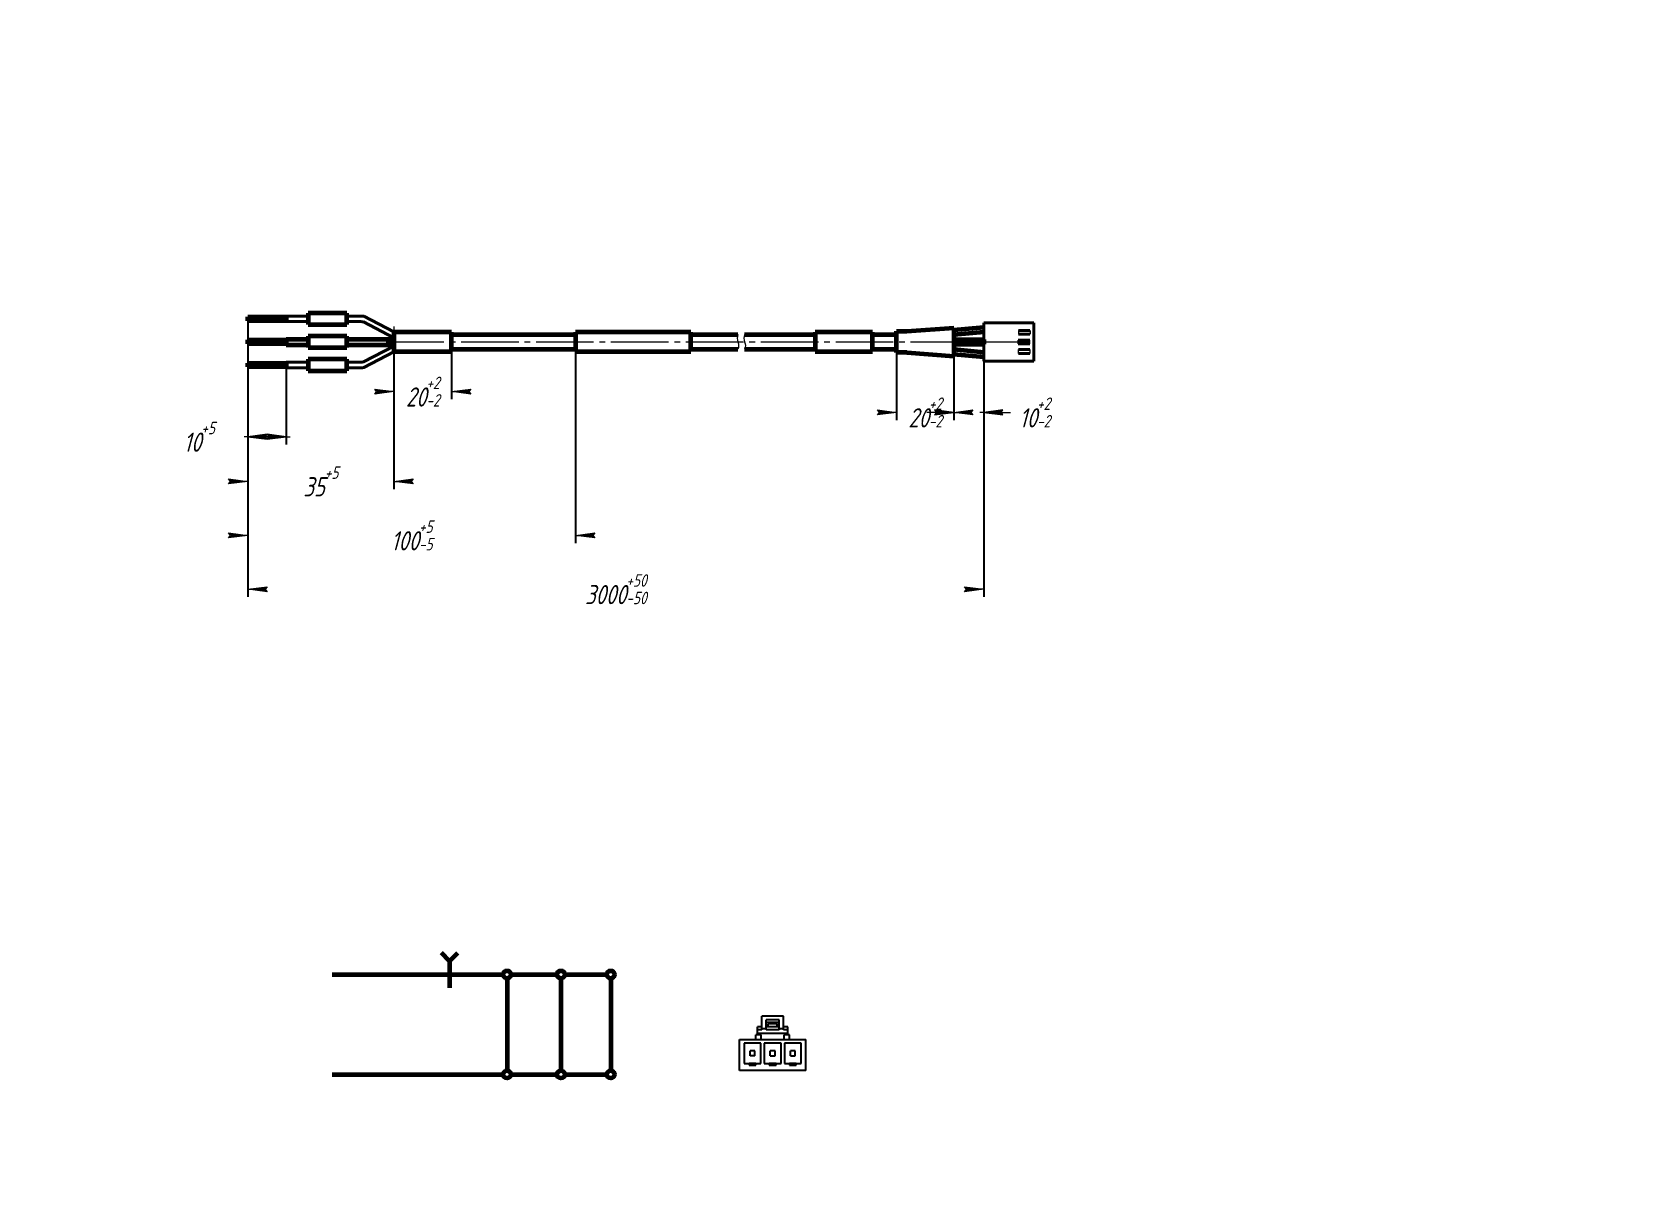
# Model space of a CAD drawing. Header units: millimetres. Extents: x 0 to 420, y 0 to 297.
import ezdxf

# ---------------------------------------------------------------- set-up
doc = ezdxf.new("R2010")
doc.units = ezdxf.units.MM
for name, pattern in [('K5LT32809', [0]), ('K5LT32810', [0]), ('K5LT32824', [0]), ('K5LT_AXLED', [19.5, 15, -1.5, 1.5, -1.5]), ('K5LT_BASIC', [0]), ('K5LT_THIN', [0]), ('K5LT_THIN_INCLUDED_TO_HATCHING', [0])]:
    doc.linetypes.add(name, pattern=pattern)
doc.styles.add('KDIMTEXTSTYLE', font='GOST_AU.SHX', dxfattribs={"width": 0.96, "oblique": 15, "height": 5})
doc.dimstyles.new('KDIMSTYLE (1.00)', dxfattribs={"dimtxt": 5, "dimasz": 1, "dimexe": 2, "dimexo": 0, "dimgap": 1, "dimtad": 1, "dimtxsty": 'KDIMTEXTSTYLE', "dimsah": 1, "dimcen": 0, "dimdle": 1, "dimadec": 0, "dimazin": 0, "dimtfac": 0.667, "dimtmove": 0, "dimatfit": 3, "dimfxl": 1, "dimtvp": 1, "dimtolj": 1, "dimtzin": 0, "dimarcsym": 0})

# ---------------------------------------------------------------- blocks, each defined once
blk = doc.blocks.new('U0')
at = {"color": 150, "linetype": 'K5LT_BASIC', "lineweight": 60, "true_color": 0x0080ff}
for p, q in [((109.1359105561847, 218.9382181371565), (94.13591055618474, 218.9382181371565)), ((94.13591055618474, 218.9382181371565), (94.13591055618474, 213.9382181371565)), ((109.1359105561847, 213.9382181371565), (109.1359105561847, 218.9382181371565)), ((94.13591055618474, 213.9382181371565), (109.1359105561847, 213.9382181371565))]:
    blk.add_line(p, q, dxfattribs=at)
blk = doc.blocks.new('U1')
at = {"color": 150, "linetype": 'K5LT_BASIC', "lineweight": 60, "true_color": 0x0080ff}
for p, q in [((171.446110569103, 218.9382181371565), (141.446110569103, 218.9382181371565)), ((141.446110569103, 218.9382181371565), (141.446110569103, 213.9382181371565)), ((171.446110569103, 213.9382181371565), (171.446110569103, 218.9382181371565)), ((141.446110569103, 213.9382181371565), (171.446110569103, 213.9382181371565))]:
    blk.add_line(p, q, dxfattribs=at)
blk = doc.blocks.new('U2')
at = {"color": 150, "linetype": 'K5LT_BASIC', "lineweight": 60, "true_color": 0x0080ff}
for p, q in [((218.7563105820213, 218.9382181371565), (203.7563105820213, 218.9382181371565)), ((203.7563105820213, 218.9382181371565), (203.7563105820213, 213.9382181371565)), ((218.7563105820213, 213.9382181371565), (218.7563105820213, 218.9382181371565)), ((203.7563105820213, 213.9382181371565), (218.7563105820213, 213.9382181371565))]:
    blk.add_line(p, q, dxfattribs=at)
blk = doc.blocks.new('KDIMARROW_01')
blk.add_hatch(color=0).paths.add_polyline_path([(0, 0), (-5, 0.658262491226197), (-4.5, 5.51091059616309e-16), (-5, -0.6582624912261956)])
at = {"color": 0, "linetype": 'K5LT_THIN', "lineweight": 18}
for p, q in [((-4.5, 5.51091059616309e-16), (-5, 0.658262491226197)), ((-5, 0.658262491226197), (0, 0)), ((0, 0), (-5, -0.6582624912261956)), ((-5, -0.6582624912261956), (-4.5, 5.51091059616309e-16)), ((0, 0), (-1, 0))]:
    blk.add_line(p, q, dxfattribs=at)
blk = doc.blocks.new('KDIMARROW_02')
blk.add_hatch(color=0).paths.add_polyline_path([(4.5, -5.51091059616309e-16), (5, 0.6582624912261956), (0, 0), (5, -0.658262491226197)])
at = {"color": 0, "linetype": 'K5LT_THIN', "lineweight": 18}
for p, q in [((0, 0), (-1, 0)), ((5, 0.6582624912261956), (0, 0)), ((0, 0), (5, -0.658262491226197)), ((0, 0), (7, -8.572527594031472e-16)), ((4.5, -5.51091059616309e-16), (5, 0.6582624912261956)), ((5, -0.658262491226197), (4.5, -5.51091059616309e-16))]:
    blk.add_line(p, q, dxfattribs=at)
blk = doc.blocks.new('U3')
at = {"color": 150, "linetype": 'K5LT_BASIC', "lineweight": 60, "true_color": 0x0080ff}
for p, q in [((56.12154304228761, 216.9382181371565), (66.12154304228761, 216.9382181371565)), ((56.12154304228761, 215.9382181371565), (56.12154304228761, 216.9382181371565)), ((66.12154304228761, 215.9382181371565), (56.12154304228761, 215.9382181371565)), ((66.12154304228761, 216.9382181371565), (66.12154304228761, 215.9382181371565))]:
    blk.add_line(p, q, dxfattribs=at)
blk = doc.blocks.new('U4')
at = {"color": 150, "linetype": 'K5LT_BASIC', "lineweight": 60, "true_color": 0x0080ff}
for p, q in [((56.12154304228761, 222.9420540911495), (66.12154304228761, 222.9420540911495)), ((56.12154304228761, 221.9420540911495), (56.12154304228761, 222.9420540911495)), ((66.12154304228761, 222.9420540911495), (66.12154304228761, 221.9420540911495)), ((66.12154304228761, 221.9420540911495), (56.12154304228761, 221.9420540911495))]:
    blk.add_line(p, q, dxfattribs=at)
blk = doc.blocks.new('U5')
at = {"color": 150, "linetype": 'K5LT_BASIC', "lineweight": 60, "true_color": 0x0080ff}
for p, q in [((56.12154304228761, 210.9343821831635), (66.12154304228761, 210.9343821831635)), ((56.12154304228761, 209.9343821831635), (56.12154304228761, 210.9343821831635)), ((66.12154304228761, 210.9343821831635), (66.12154304228761, 209.9343821831635)), ((66.12154304228761, 209.9343821831635), (56.12154304228761, 209.9343821831635))]:
    blk.add_line(p, q, dxfattribs=at)
blk = doc.blocks.new('U9')
at = {"color": 150, "linetype": 'K5LT_BASIC', "lineweight": 60, "true_color": 0x0080ff}
for p, q in [((81.84345621717881, 223.9420540911494), (71.84345621717881, 223.9420540911494)), ((71.84345621717881, 223.9420540911494), (71.84345621717881, 220.9420540911494)), ((81.84345621717881, 220.9420540911494), (81.84345621717881, 223.9420540911494)), ((71.84345621717881, 220.9420540911494), (81.84345621717881, 220.9420540911494))]:
    blk.add_line(p, q, dxfattribs=at)
blk = doc.blocks.new('U10')
at = {"color": 150, "linetype": 'K5LT_BASIC', "lineweight": 60, "true_color": 0x0080ff}
for p, q in [((81.84345621717881, 217.9382181371564), (71.84345621717881, 217.9382181371564)), ((71.84345621717881, 217.9382181371564), (71.84345621717881, 214.9382181371564)), ((71.84345621717881, 214.9382181371564), (81.84345621717881, 214.9382181371564)), ((81.84345621717881, 214.9382181371564), (81.84345621717881, 217.9382181371564))]:
    blk.add_line(p, q, dxfattribs=at)
blk = doc.blocks.new('U11')
at = {"color": 150, "linetype": 'K5LT_BASIC', "lineweight": 60, "true_color": 0x0080ff}
for p, q in [((81.84345621717881, 211.9343821831634), (71.84345621717881, 211.9343821831634)), ((71.84345621717881, 211.9343821831634), (71.84345621717881, 208.9343821831634)), ((81.84345621717881, 208.9343821831634), (81.84345621717881, 211.9343821831634)), ((71.84345621717881, 208.9343821831634), (81.84345621717881, 208.9343821831634))]:
    blk.add_line(p, q, dxfattribs=at)
blk = doc.blocks.new('U13')
at = {"color": 7, "linetype": 'K5LT_THIN_INCLUDED_TO_HATCHING', "lineweight": 18}
for p, q in [((183.557846501245, 217.8555737864123), (183.5024953201365, 217.3831219033272)), ((183.5024953201365, 217.3831219033272), (183.557846501245, 216.910670020242)), ((183.6914760733706, 218.3280256694975), (183.557846501245, 217.8555737864123)), ((183.557846501245, 216.910670020242), (183.6914760733706, 216.4382181371569)), ((183.6914760733706, 216.4382181371569), (183.8251056454961, 215.9657662540717)), ((183.8251056454961, 215.0208624879014), (183.6914760733706, 214.5484106048162)), ((183.8251056454961, 215.9657662540717), (183.8804568266046, 215.4933143709865)), ((183.8804568266046, 215.4933143709865), (183.8251056454961, 215.0208624879014))]:
    blk.add_line(p, q, dxfattribs=at)
blk = doc.blocks.new('U14')
at = {"color": 7, "linetype": 'K5LT_THIN_INCLUDED_TO_HATCHING', "lineweight": 18}
for p, q in [((185.2992040844003, 217.8555737864123), (185.2438529032918, 217.3831219033272)), ((185.2438529032918, 217.3831219033272), (185.2992040844003, 216.910670020242)), ((185.4328336565259, 218.3280256694975), (185.2992040844003, 217.8555737864123)), ((185.2992040844003, 216.910670020242), (185.4328336565259, 216.4382181371569)), ((185.4328336565259, 216.4382181371569), (185.5664632286515, 215.9657662540717)), ((185.5664632286515, 215.0208624879014), (185.4328336565259, 214.5484106048162)), ((185.5664632286515, 215.9657662540717), (185.62181440976, 215.4933143709865)), ((185.62181440976, 215.4933143709865), (185.5664632286515, 215.0208624879014))]:
    blk.add_line(p, q, dxfattribs=at)

msp = doc.modelspace()

# ---------------------------------------------------------------- linework, layer by layer
at = {"color": 150, "linetype": 'K5LT_BASIC', "lineweight": 60, "true_color": 0x0080ff}
for p, q in [((66.12154304228761, 221.7096937884326), (66.12154304228761, 223.1744143938664)), ((225.0057596792878, 219.1898831374422), (227.6694567586548, 219.1898831374422)), ((225.0057596792878, 213.6865531368707), (225.0057596792878, 219.1898831374422)), ((227.6694567586548, 219.1898831374422), (239.8574016643133, 220.1051609050557)), ((239.8574016643133, 219.6052718953786), (247.6764011296896, 220.3124218640086)), ((239.8574016643133, 219.6052718953786), (247.6764011296896, 220.3124218640086)), ((239.8574016643133, 220.1051609050557), (239.8574016643133, 212.738083208765)), ((239.8574016643133, 218.3698733307568), (247.6764011296896, 219.0770232993867)), ((239.8574016643133, 218.3698733307568), (247.6764011296896, 219.0770232993867)), ((66.12154304228761, 215.7058578344395), (66.12154304228761, 217.1705784398734)), ((66.12154304228761, 217.1705784398734), (71.84345621717881, 217.1705784398734)), ((66.12154304228761, 215.7058578344395), (71.84345621717881, 215.7058578344395)), ((81.84345621717881, 217.1705784398734), (94.13591055618485, 217.1705784398734)), ((81.84345621717881, 215.7058578344395), (94.13591055618485, 215.7058578344395)), ((109.1359105561847, 218.3280256694974), (141.446110569103, 218.3280256694976)), ((109.1359105561847, 214.5484106048158), (141.446110569103, 214.5484106048168)), ((171.446110569103, 218.3280256694974), (183.6914760733706, 218.3280256694975)), ((171.446110569103, 214.5484106048158), (183.6914760733706, 214.5484106048162)), ((185.4328336565259, 218.3280256694975), (203.7563105820213, 218.3280256694976)), ((185.4328336565259, 214.5484106048162), (203.7563105820213, 214.5484106048168)), ((218.7563105820213, 218.3280256694974), (225.0057596792878, 218.3280256694976)), ((218.7563105820213, 214.5484106048158), (225.0057596792878, 214.5484106048166)), ((239.8574016643133, 217.0390487458658), (247.6764011296887, 217.0390487458661)), ((239.8574016643133, 215.8086717975087), (247.6764011296906, 215.808671797509)), ((239.8574016643133, 214.5065629435562), (247.6764011296896, 213.7994129749262)), ((247.6764011296887, 217.0390487458661), (247.6764011296906, 215.808671797509)), ((66.12154304228761, 209.7020218804465), (66.12154304228761, 211.1667424858804)), ((227.6694567586549, 213.6865531368707), (225.0057596792878, 213.6865531368707)), ((227.6694567586548, 213.6865531368707), (239.8574016643133, 212.738083208765)), ((239.8574016643133, 213.2711643789343), (247.6764011296896, 212.5640144103044)), ((108.6174055326346, 55.32775124531685), (106.4960851890749, 57.44907158887649)), ((108.6174055326346, 55.32775124531685), (110.7387258761942, 57.44907158887649)), ((108.6174055326346, 55.32775124531685), (108.6174055326346, 48.32775124531685)), ((78.05919357366301, 51.82775124531685), (122.5938414899175, 51.82775124531685)), ((123.5938414899171, 50.82775124531685), (123.5938414899171, 26.82775124531686)), ((124.5938414899166, 51.82775124531685), (136.5938414899171, 51.82775124531685)), ((137.5938414899171, 50.82775124531685), (137.5938414899171, 26.82775124531686)), ((138.5938414899171, 51.82775124531685), (149.5938414899171, 51.82775124531685)), ((150.5938414899171, 50.82775124531685), (150.5938414899171, 26.82775124531686)), ((78.05919357366301, 25.82775124531685), (122.5938414899175, 25.82775124531685)), ((124.5938414899166, 25.82775124531685), (136.5938414899171, 25.82775124531685)), ((138.5938414899171, 25.82775124531685), (149.5938414899171, 25.82775124531685))]:
    msp.add_line(p, q, dxfattribs=at)
at = {"color": 7, "linetype": 'K5LT32809', "lineweight": 40}
for p, q in [((71.84345621717881, 223.1744143938664), (66.12154304228761, 223.1744143938664)), ((85.64191305652321, 223.1744143938662), (81.84345621717881, 223.1744143938662)), ((94.13591055618508, 219.0163021760025), (86.34618359785554, 223.1245662101857)), ((71.84345621717881, 221.7096937884325), (66.12154304228761, 221.7096937884326)), ((85.52335474919687, 221.7096937884324), (81.84345621717881, 221.7096937884324)), ((94.13591055618485, 217.5325362077209), (86.22896144841184, 221.6596553222247)), ((260.6764011296896, 221.4238602716875), (247.6764011296897, 221.4238602716875)), ((247.6764011296897, 221.4238602716875), (247.6764011296896, 211.4238602716875)), ((259.7190399981502, 219.4238602716875), (256.7193338537064, 219.4238602716875)), ((259.7190399981502, 218.4238602716875), (256.7193338537064, 218.4238602716875)), ((260.6764011296897, 221.4238602716875), (260.6764011296896, 211.4238602716875)), ((94.13591055618485, 215.343900066592), (86.22896144841184, 211.2167809520882)), ((94.13591055618485, 215.343900066592), (86.22896144841184, 211.2167809520882)), ((259.6764011296887, 216.9238602716885), (256.6766949852449, 216.9238602716884)), ((259.6764011296887, 215.9238602716885), (256.6766949852449, 215.9238602716884)), ((259.7190399981502, 214.4238602716875), (256.7193338537064, 214.4238602716875)), ((71.84345621717881, 211.1667424858804), (66.12154304228761, 211.1667424858804)), ((71.84345621717881, 211.1667424858804), (66.12154304228761, 211.1667424858804)), ((85.52335474919687, 211.1667424858805), (81.84345621717881, 211.1667424858804)), ((85.52335474919687, 211.1667424858805), (81.84345621717881, 211.1667424858804)), ((94.13591055618508, 213.8601340983105), (86.34618359785554, 209.7518700641273)), ((94.13591055618508, 213.8601340983105), (86.34618359785554, 209.7518700641273)), ((260.6764011296896, 211.4238602716875), (247.6764011296896, 211.4238602716875)), ((259.7190399981502, 213.4238602716875), (256.7193338537064, 213.4238602716875)), ((71.84345621717881, 209.7020218804466), (66.12154304228761, 209.7020218804465)), ((71.84345621717881, 209.7020218804466), (66.12154304228761, 209.7020218804465)), ((85.64191305652321, 209.7020218804468), (81.84345621717881, 209.7020218804467)), ((85.64191305652321, 209.7020218804468), (81.84345621717881, 209.7020218804467))]:
    msp.add_line(p, q, dxfattribs=at)
at = {"color": 7, "linetype": 'K5LT32810', "lineweight": 15}
for p, q in [((94.13591055618485, 220.4382181371564), (94.13591055618485, 212.4382181371566)), ((256.7193338537064, 219.4238602716875), (256.7193338537064, 218.4238602716875)), ((259.7196277092614, 219.4238602716875), (259.7196277092614, 218.4238602716875)), ((256.6766949852449, 215.9238602716884), (256.6766949852449, 216.9238602716884)), ((256.7193338537064, 213.4238602716875), (256.7193338537064, 214.4238602716875)), ((259.6769888407999, 215.9238602716885), (259.6769888407999, 216.9238602716885)), ((259.7196277092614, 213.4238602716875), (259.7196277092614, 214.4238602716875))]:
    msp.add_line(p, q, dxfattribs=at)
at = {"color": 30, "linetype": 'K5LT_AXLED', "lineweight": 18, "true_color": 0xff8000}
msp.add_line((92.13591055618474, 216.4382181371565), (259.4264011300655, 216.4382181371565), dxfattribs=at)
at = {"color": 7, "linetype": 'K5LT32824', "lineweight": 25}
for p, q in [((188.7657956456767, 37.4612994453193), (188.7657956456767, 38.2112994453193)), ((189.8907956456767, 38.2112994453193), (188.7657956456767, 38.2112994453193)), ((189.8907956456767, 37.71864540010762), (189.8907956456767, 40.9727512453166)), ((195.5757956456766, 40.9727512453166), (189.8907956456767, 40.9727512453166)), ((194.4582956456768, 40.00978273477307), (191.0082956456765, 40.00978273477307)), ((191.0082956456765, 37.71864540010762), (191.0082956456765, 40.00978273477307)), ((194.4582956456768, 39.32062459566731), (191.0082956456765, 39.32062459566731)), ((194.4582956456768, 38.2112994453193), (191.0082956456765, 38.2112994453193)), ((191.5332956456771, 38.2112994453193), (191.5332956456771, 38.97775124531671)), ((193.9332956456776, 38.97775124531671), (191.5332956456771, 38.97775124531671)), ((193.9332956456776, 38.2112994453193), (193.9332956456776, 38.97775124531671)), ((194.4582956456768, 37.71864540010762), (194.4582956456768, 40.00978273477307)), ((195.5757956456766, 37.71864540010762), (195.5757956456766, 40.9727512453166)), ((196.7007956456766, 38.2112994453193), (195.5757956456766, 38.2112994453193)), ((196.7007956456766, 37.4612994453193), (196.7007956456766, 38.2112994453193)), ((184.1082956456773, 34.94275124531663), (201.358295645676, 34.94275124531663)), ((184.1082956456773, 26.82775124531686), (184.1082956456773, 34.94275124531663)), ((185.278295645677, 33.95275124531685), (185.278295645677, 28.64275124531657)), ((189.6882956456764, 33.95275124531685), (185.278295645677, 33.95275124531685)), ((189.7032956456767, 36.14275124531656), (188.3532956456772, 36.14275124531656)), ((188.3532956456772, 34.94275124531663), (188.3532956456772, 36.14275124531656)), ((188.7657956456767, 36.44275124531663), (188.7657956456767, 37.4612994453193)), ((189.8907956456767, 37.4612994453193), (188.7657956456767, 37.4612994453193)), ((196.7007956456766, 36.44275124531663), (188.7657956456767, 36.44275124531663)), ((188.7657956456767, 36.14275124531656), (188.7657956456767, 36.44275124531663)), ((189.6882956456764, 28.64275124531657), (189.6882956456764, 33.95275124531685)), ((189.7032956456767, 34.94275124531663), (189.7032956456767, 36.14275124531656)), ((191.0082956456765, 37.71864540010762), (189.8907956456767, 37.71864540010762)), ((189.8907956456767, 37.4612994453193), (189.8907956456767, 37.71864540010762)), ((190.528295645677, 33.95275124531685), (190.528295645677, 28.64275124531657)), ((194.9382956456764, 33.95275124531685), (190.528295645677, 33.95275124531685)), ((191.0082956456765, 37.71864540010762), (191.0082956456765, 37.4612994453193)), ((194.4582956456768, 37.4612994453193), (191.0082956456765, 37.4612994453193)), ((195.5757956456766, 37.71864540010762), (194.4582956456768, 37.71864540010762)), ((194.4582956456768, 37.71864540010762), (194.4582956456768, 37.4612994453193)), ((194.9382956456764, 28.64275124531657), (194.9382956456764, 33.95275124531685)), ((195.5757956456766, 37.4612994453193), (195.5757956456766, 37.71864540010762)), ((196.7007956456766, 37.4612994453193), (195.5757956456766, 37.4612994453193)), ((197.1132956456775, 36.14275124531656), (195.7632956456766, 36.14275124531656)), ((195.7632956456766, 34.94275124531663), (195.7632956456766, 36.14275124531656)), ((195.778295645677, 33.95275124531685), (195.778295645677, 28.64275124531657)), ((200.1882956456764, 33.95275124531685), (195.778295645677, 33.95275124531685)), ((196.7007956456766, 36.44275124531663), (196.7007956456766, 37.4612994453193)), ((196.7007956456766, 36.14275124531656), (196.7007956456766, 36.44275124531663)), ((197.1132956456775, 34.94275124531663), (197.1132956456775, 36.14275124531656)), ((200.1882956456764, 28.64275124531657), (200.1882956456764, 33.95275124531685)), ((201.358295645676, 26.82775124531686), (201.358295645676, 34.94275124531663)), ((186.8382956456769, 30.65275124531679), (186.8382956456769, 31.94275124531664)), ((188.1282956456764, 31.94275124531664), (186.8382956456769, 31.94275124531664)), ((188.1282956456764, 30.65275124531679), (186.8382956456769, 30.65275124531679)), ((188.1282956456764, 30.65275124531679), (188.1282956456764, 31.94275124531664)), ((192.0882956456769, 30.65275124531679), (192.0882956456769, 31.94275124531664)), ((193.3782956456764, 31.94275124531664), (192.0882956456769, 31.94275124531664)), ((192.0882956456769, 30.65275124531679), (193.3782956456764, 30.65275124531679)), ((193.3782956456764, 30.65275124531679), (193.3782956456764, 31.94275124531664)), ((197.3382956456769, 30.65275124531679), (197.3382956456769, 31.94275124531664)), ((198.6282956456764, 31.94275124531664), (197.3382956456769, 31.94275124531664)), ((197.3382956456769, 30.65275124531679), (198.6282956456764, 30.65275124531679)), ((198.6282956456764, 30.65275124531679), (198.6282956456764, 31.94275124531664)), ((201.358295645676, 26.82775124531686), (184.1082956456773, 26.82775124531686)), ((185.278295645677, 28.64275124531657), (186.5757956456766, 28.64275124531657)), ((186.5757956456766, 28.64275124531657), (186.5757956456766, 28.25275124531659)), ((188.3907956456767, 28.64275124531657), (186.5757956456766, 28.64275124531657)), ((186.5757956456766, 28.25275124531659), (188.3907956456767, 28.25275124531659)), ((188.3907956456767, 28.64275124531657), (189.6882956456764, 28.64275124531657)), ((188.3907956456767, 28.25275124531659), (188.3907956456767, 28.64275124531657)), ((190.528295645677, 28.64275124531657), (191.8257956456766, 28.64275124531657)), ((193.6407956456767, 28.64275124531657), (191.8257956456766, 28.64275124531657)), ((191.8257956456766, 28.64275124531657), (191.8257956456766, 28.25275124531659)), ((191.8257956456766, 28.25275124531659), (193.6407956456767, 28.25275124531659)), ((193.6407956456767, 28.64275124531657), (194.9382956456764, 28.64275124531657)), ((193.6407956456767, 28.25275124531659), (193.6407956456767, 28.64275124531657)), ((195.778295645677, 28.64275124531657), (197.0757956456766, 28.64275124531657)), ((198.8907956456767, 28.64275124531657), (197.0757956456766, 28.64275124531657)), ((197.0757956456766, 28.64275124531657), (197.0757956456766, 28.25275124531659)), ((197.0757956456766, 28.25275124531659), (198.8907956456767, 28.25275124531659)), ((198.8907956456767, 28.64275124531657), (200.1882956456764, 28.64275124531657)), ((198.8907956456767, 28.25275124531659), (198.8907956456767, 28.64275124531657))]:
    msp.add_line(p, q, dxfattribs=at)
at = {"color": 150, "linetype": 'K5LT_BASIC', "lineweight": 60, "true_color": 0x0080ff}
for centre in [(123.5938414899171, 51.82775124531685), (137.5938414899171, 51.82775124531685), (150.5938414899171, 51.82775124531685), (123.5938414899171, 25.82775124531685), (137.5938414899171, 25.82775124531685), (150.5938414899171, 25.82775124531685)]:
    msp.add_circle(centre, 1, dxfattribs=at)
at = {"color": 7, "linetype": 'K5LT32809', "lineweight": 40}
for centre, radius, start, end in [((85.64191305652375, 218.1744143938727), 4.999999999993435, 81.90272718565915, 90.0000000000062), ((85.52335474919705, 216.7096937884343), 4.999999999998095, 81.88726146234943, 90.00000000000212), ((85.52335474919705, 216.1667424858786), 4.999999999998095, 269.9999999999978, 278.1127385376506), ((85.52335474919705, 216.1667424858786), 4.999999999998095, 269.9999999999978, 278.1127385376506), ((85.64191305652375, 214.7020218804402), 4.999999999993435, 269.9999999999938, 278.0972728143409), ((85.64191305652375, 214.7020218804402), 4.999999999993435, 269.9999999999938, 278.0972728143409)]:
    msp.add_arc(centre, radius, start, end, dxfattribs=at)

# ---------------------------------------------------------------- block references
for name in ['U4', 'U9', 'U0', 'U1', 'U2', 'U3', 'U10', 'U13', 'U14', 'U5', 'U11']:
    msp.add_blockref(name, (0, 0))

# ---------------------------------------------------------------- dimensions: what is measured, and where the dimension line sits
at = {"color": 7}
for base, p1, p2, location, text, override in [((56.12154304228761, 191.7496696919594), (66.12154304228761, 209.7020218804465), (56.12154304228761, 221.9420540911495), (43.45567046843507, 191.7496696919594), '\\H5.0;\\W0.965;\\Q15;\\H5.0;\\W0.965;\\Q15;\\Q15;10\\H0.65x;\\S+5^ ;\\H1.5x;', {"dimexo": 0, "dimblk1": 'KDIMARROW_02', "dimblk2": 'KDIMARROW_02', "dimse1": 0, "dimse2": 0, "dimclrt": 7, "dimtolj": 1}), ((56.12154304228761, 180.1475793858982), (94.13591055618474, 216.4382181371565), (56.12154304228761, 209.9343821831635), (75.12872679923618, 180.1475793858982), '\\H5.0;\\W0.965;\\Q15;\\H5.0;\\W0.965;\\Q15;\\Q15;35\\H0.65x;\\S+5^ ;\\H1.5x;', {"dimexo": 0, "dimblk1": 'KDIMARROW_01', "dimblk2": 'KDIMARROW_01', "dimse1": 0, "dimse2": 0, "dimclrt": 7, "dimtolj": 1}), ((225.0057596792878, 198.0828224279103), (239.8574016643133, 216.4216220569103), (225.0057596792878, 216.4382181371565), (232.4315806718005, 198.0828224279103), '\\H5.0;\\W0.965;\\Q15;\\H5.0;\\W0.965;\\Q15;\\Q15;20\\H0.65x;\\S+2^ -2;\\H1.5x;', {"dimexo": 0, "dimblk1": 'KDIMARROW_01', "dimblk2": 'KDIMARROW_01', "dimse1": 0, "dimse2": 0, "dimclrt": 7, "dimtolj": 1}), ((56.12154304228761, 166.088340422824), (141.446110569103, 213.9382181371565), (56.12154304228761, 209.9343821831635), (98.78382680569531, 166.088340422824), '\\H5.0;\\W0.965;\\Q15;\\H5.0;\\W0.965;\\Q15;\\Q15;100\\H0.65x;\\S+5^ -5;\\H1.5x;', {"dimexo": 0, "dimblk1": 'KDIMARROW_01', "dimblk2": 'KDIMARROW_01', "dimse1": 0, "dimse2": 0, "dimclrt": 7, "dimtolj": 1}), ((247.6764011307199, 152.0884164167704), (56.12154304228761, 209.9343821831635), (247.6764011297159, 211.1825295303178), (151.8989720869952, 152.0884164151431), '\\H5.0;\\W0.965;\\Q15;\\H5.0;\\W0.965;\\Q15;\\Q15;3000\\H0.65x;\\S+50^ -50;\\H1.5x;', {"dimexo": 0, "dimblk1": 'KDIMARROW_01', "dimblk2": 'KDIMARROW_01', "dimse1": 0, "dimse2": 0, "dimclrt": 7, "dimtolj": 1}), ((94.13591055618474, 203.5062780184555), (109.1359105561847, 213.9382181371565), (94.13591055618474, 213.9382181371565), (101.6359105561847, 203.5062780184555), '\\H5.0;\\W0.965;\\Q15;\\H5.0;\\W0.965;\\Q15;\\Q15;20\\H0.65x;\\S+2^ -2;\\H1.5x;', {"dimexo": 0, "dimblk1": 'KDIMARROW_01', "dimblk2": 'KDIMARROW_01', "dimse1": 0, "dimse2": 0, "dimclrt": 7, "dimtolj": 1}), ((247.6764011299913, 198.0828224279074), (239.8574016643133, 212.738083208765), (247.6764011299811, 213.7325295303253), (260.944213382036, 198.0828224279161), '\\H5.0;\\W0.965;\\Q15;\\H5.0;\\W0.965;\\Q15;\\Q15;10\\H0.65x;\\S+2^ -2;\\H1.5x;', {"dimexo": 0, "dimblk1": 'KDIMARROW_02', "dimblk2": 'KDIMARROW_02', "dimse1": 0, "dimse2": 0, "dimclrt": 7, "dimtolj": 1})]:
    msp.add_linear_dim(base=base, p1=p1, p2=p2, location=location, text=text, dimstyle='KDIMSTYLE (1.00)', override=override, dxfattribs=at).render()

doc.saveas('drawing.dxf')
